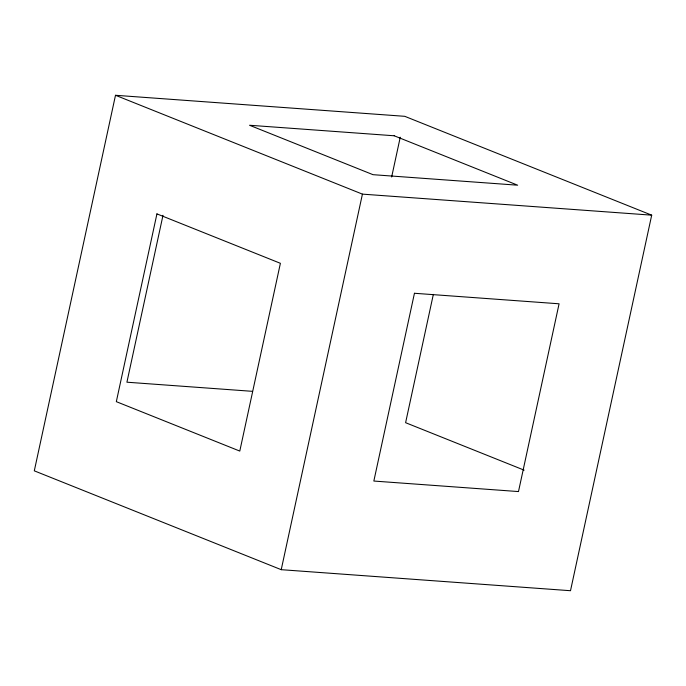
<?xml version="1.0" encoding="UTF-8"?>
<svg xmlns="http://www.w3.org/2000/svg" width="686" height="686" viewBox="0 0 686 686"><rect width="100%" height="100%" fill="white"/><g stroke="black" fill="none" stroke-linecap="round" stroke-linejoin="round"><path stroke-width="1.03" d="M115.497 95.285L34.3 470.836L281.226 569.68L570.503 590.715L651.7 215.164L404.774 116.32L115.497 95.285L362.422 194.129L651.7 215.164M163.002 215.293L126.919 382.205L252.414 391.329M281.226 569.68L362.422 194.129M391.655 176.997L400.247 137.243M433.346 294.38L405.606 422.696L524.13 470.142M156.931 213.886L116.328 401.662L239.791 451.079L280.394 263.304L156.931 213.886M414.447 293.274L373.844 481.049L518.487 491.57L559.081 303.795L414.447 293.274M394.184 135.777L249.55 125.255L373.013 174.681L517.647 185.194L394.184 135.777"/></g></svg>
